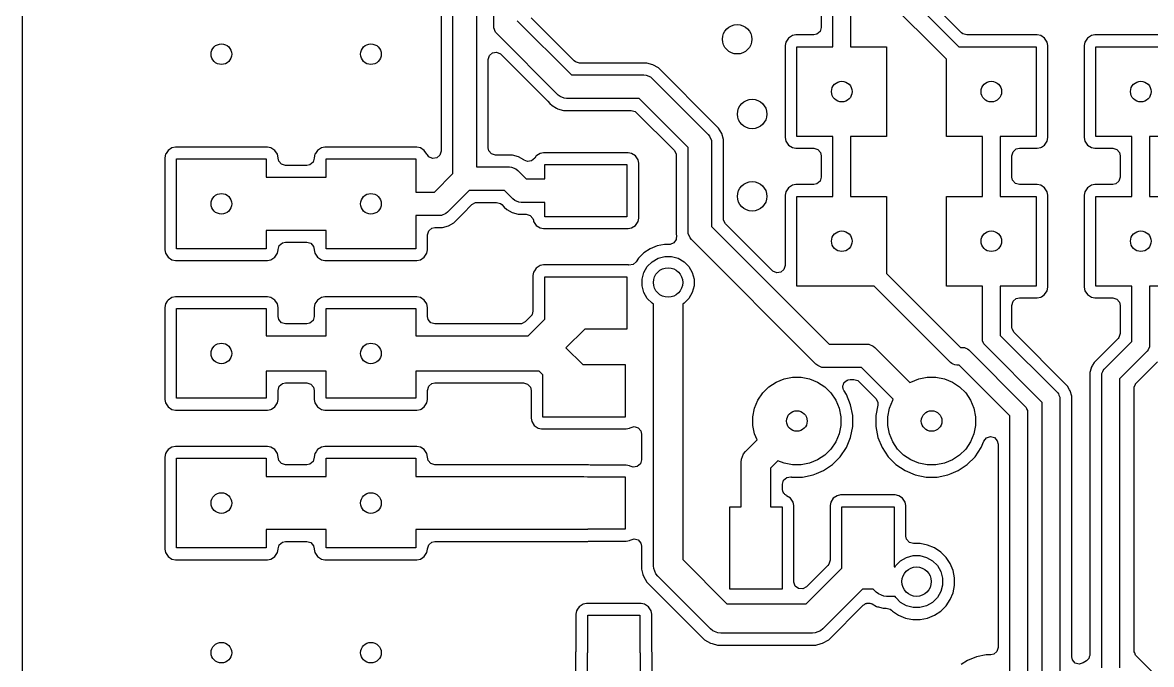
# Model space of a CAD drawing. Extents: x 0.01 to 1.59, y 0.01 to 1.99.
# Drawn here: x 0.012 to 0.767, y 0.427 to 0.856 of the extents above; entities that cross this region are included whole.
import ezdxf

# ---------------------------------------------------------------- set-up
doc = ezdxf.new("R2010")
doc.units = 0
doc.header["$MEASUREMENT"] = 0
doc.layers.add('BLACK', color=7, linetype='CONTINUOUS')

msp = doc.modelspace()

# ---------------------------------------------------------------- linework, layer by layer
at = {"layer": 'BLACK', "linetype": 'CONTINUOUS'}
for p, q in [((0.01199, 0.43502), (0.01199, 1.19446)), ((0.55409, 0.84), (0.55409, 1.08323)), ((0.56591, 1.08079), (0.56591, 0.84)), ((0.32713, 0.85415), (0.32713, 1.03253)), ((0.31554, 0.98467), (0.31554, 0.75963)), ((0.2919, 0.97609), (0.2919, 0.77018)), ((0.29979, 0.75518), (0.29979, 0.98141)), ((0.58559, 0.89276), (0.63835, 0.84)), ((0.64017, 0.84935), (0.59494, 0.89458)), ((0.63, 0.83165), (0.57551, 0.88614)), ((0.5462, 0.87634), (0.5462, 0.85285)), ((0.32728, 0.85262), (0.32713, 0.85415)), ((0.34287, 0.85741), (0.37917, 0.82112)), ((0.38098, 0.83047), (0.35222, 0.85923)), ((0.32845, 0.84978), (0.32728, 0.85262)), ((0.32943, 0.84859), (0.32845, 0.84978)), ((0.37034, 0.80768), (0.32943, 0.84859)), ((0.52692, 0.84744), (0.52431, 0.84569)), ((0.52922, 0.84789), (0.52692, 0.84744)), ((0.54124, 0.84789), (0.52922, 0.84789)), ((0.5433, 0.84834), (0.54124, 0.84789)), ((0.54541, 0.85017), (0.5433, 0.84834)), ((0.5462, 0.85285), (0.54541, 0.85017)), ((0.64099, 0.84868), (0.64017, 0.84935)), ((0.64368, 0.84789), (0.64099, 0.84868)), ((0.69078, 0.84789), (0.64368, 0.84789)), ((0.69308, 0.84744), (0.69078, 0.84789)), ((0.69078, 0.84789), (0.69078, 0.84789)), ((0.69569, 0.84569), (0.69308, 0.84744)), ((0.72692, 0.84744), (0.72431, 0.84569)), ((0.72922, 0.84789), (0.72692, 0.84744)), ((0.77632, 0.84789), (0.72922, 0.84789)), ((0.52256, 0.84308), (0.52211, 0.84078)), ((0.52211, 0.84078), (0.52211, 0.77922)), ((0.52342, 0.84436), (0.52256, 0.84308)), ((0.52256, 0.84308), (0.52256, 0.84308)), ((0.52431, 0.84569), (0.52342, 0.84436)), ((0.53, 0.78), (0.53, 0.84)), ((0.53, 0.84), (0.55409, 0.84)), ((0.56591, 0.84), (0.59, 0.84)), ((0.59, 0.84), (0.59, 0.78)), ((0.63835, 0.84), (0.69, 0.84)), ((0.69, 0.84), (0.69, 0.78)), ((0.69744, 0.84308), (0.69569, 0.84569)), ((0.69789, 0.84078), (0.69744, 0.84308)), ((0.69789, 0.77922), (0.69789, 0.84078)), ((0.72256, 0.84308), (0.72211, 0.84078)), ((0.72211, 0.84078), (0.72211, 0.77922)), ((0.72342, 0.84436), (0.72256, 0.84308)), ((0.72256, 0.84308), (0.72256, 0.84308)), ((0.72431, 0.84569), (0.72342, 0.84436)), ((0.73, 0.78), (0.73, 0.84)), ((0.73, 0.84), (0.78165, 0.84)), ((0.32343, 0.83145), (0.32422, 0.83413)), ((0.32343, 0.77248), (0.32343, 0.83145)), ((0.32422, 0.83413), (0.32633, 0.83596)), ((0.32633, 0.83596), (0.3291, 0.83636)), ((0.3291, 0.83636), (0.33164, 0.83519)), ((0.33164, 0.83519), (0.3319, 0.83495)), ((0.3319, 0.83495), (0.36329, 0.80357)), ((0.63, 0.78), (0.63, 0.83165)), ((0.38181, 0.8298), (0.38098, 0.83047)), ((0.38449, 0.82902), (0.38181, 0.8298)), ((0.42967, 0.82902), (0.38449, 0.82902)), ((0.43368, 0.82794), (0.42967, 0.82902)), ((0.42967, 0.82902), (0.42967, 0.82902)), ((0.43728, 0.82587), (0.43368, 0.82794)), ((0.47468, 0.78846), (0.43728, 0.82587)), ((0.37917, 0.82112), (0.4276, 0.82112)), ((0.4276, 0.82112), (0.42913, 0.82097)), ((0.42913, 0.82097), (0.43197, 0.8198)), ((0.43197, 0.8198), (0.43317, 0.81882)), ((0.43317, 0.81882), (0.47057, 0.78141)), ((0.36329, 0.80357), (0.36329, 0.80357)), ((0.36329, 0.80357), (0.36476, 0.8021)), ((0.36476, 0.8021), (0.36622, 0.80063)), ((0.36622, 0.80063), (0.36622, 0.80063)), ((0.36622, 0.80063), (0.36912, 0.79896)), ((0.37153, 0.8067), (0.37034, 0.80768)), ((0.37437, 0.80553), (0.37153, 0.8067)), ((0.37591, 0.80537), (0.37437, 0.80553)), ((0.42434, 0.80537), (0.37591, 0.80537)), ((0.45713, 0.77258), (0.42434, 0.80537)), ((0.36912, 0.79896), (0.36912, 0.79896)), ((0.36912, 0.79896), (0.36955, 0.79871)), ((0.36955, 0.79871), (0.36982, 0.79855)), ((0.36982, 0.79855), (0.37383, 0.79748)), ((0.37383, 0.79748), (0.37383, 0.79748)), ((0.37383, 0.79748), (0.37829, 0.79748)), ((0.37829, 0.79748), (0.37829, 0.79748)), ((0.37829, 0.79748), (0.41901, 0.79748)), ((0.41901, 0.79748), (0.42169, 0.79669)), ((0.42169, 0.79669), (0.42252, 0.79603)), ((0.42252, 0.79603), (0.44778, 0.77077)), ((0.47762, 0.78553), (0.47468, 0.78846)), ((0.47969, 0.78193), (0.47762, 0.78553)), ((0.47057, 0.78141), (0.47155, 0.78022)), ((0.47155, 0.78022), (0.47272, 0.77738)), ((0.48077, 0.77792), (0.47969, 0.78193)), ((0.48077, 0.72524), (0.48077, 0.77792)), ((0.48077, 0.77792), (0.48077, 0.77792)), ((0.52211, 0.77922), (0.52256, 0.77692)), ((0.55409, 0.78), (0.53, 0.78)), ((0.55409, 0.74), (0.55409, 0.78)), ((0.59, 0.78), (0.56591, 0.78)), ((0.56591, 0.78), (0.56591, 0.74)), ((0.65409, 0.78), (0.63, 0.78)), ((0.65409, 0.74), (0.65409, 0.78)), ((0.69, 0.78), (0.66591, 0.78)), ((0.66591, 0.78), (0.66591, 0.74)), ((0.69744, 0.77692), (0.69789, 0.77922)), ((0.72211, 0.77922), (0.72256, 0.77692)), ((0.75409, 0.78), (0.73, 0.78)), ((0.75409, 0.74), (0.75409, 0.78)), ((0.79, 0.78), (0.76591, 0.78)), ((0.76591, 0.78), (0.76591, 0.74)), ((0.10931, 0.77069), (0.108, 0.76874)), ((0.11192, 0.77244), (0.10931, 0.77069)), ((0.11422, 0.77289), (0.11192, 0.77244)), ((0.17578, 0.77289), (0.11422, 0.77289)), ((0.17808, 0.77244), (0.17578, 0.77289)), ((0.18069, 0.77069), (0.17808, 0.77244)), ((0.18244, 0.76808), (0.18069, 0.77069)), ((0.20931, 0.77069), (0.208, 0.76874)), ((0.21192, 0.77244), (0.20931, 0.77069)), ((0.21422, 0.77289), (0.21192, 0.77244)), ((0.27578, 0.77289), (0.21422, 0.77289)), ((0.27808, 0.77244), (0.27578, 0.77289)), ((0.28069, 0.77069), (0.27808, 0.77244)), ((0.28244, 0.76808), (0.28069, 0.77069)), ((0.32388, 0.77042), (0.32343, 0.77248)), ((0.32571, 0.76831), (0.32388, 0.77042)), ((0.44778, 0.77077), (0.44912, 0.76832)), ((0.45713, 0.71665), (0.45713, 0.77258)), ((0.47272, 0.77738), (0.47287, 0.77585)), ((0.47287, 0.77585), (0.47287, 0.71991)), ((0.52256, 0.77692), (0.52256, 0.77692)), ((0.52256, 0.77692), (0.52431, 0.77431)), ((0.52431, 0.77431), (0.52692, 0.77256)), ((0.52692, 0.77256), (0.52692, 0.77256)), ((0.52692, 0.77256), (0.52922, 0.77211)), ((0.52922, 0.77211), (0.52922, 0.77211)), ((0.52922, 0.77211), (0.54124, 0.77211)), ((0.54124, 0.77211), (0.54392, 0.77132)), ((0.54392, 0.77132), (0.54575, 0.76921)), ((0.67459, 0.76983), (0.6767, 0.77166)), ((0.6767, 0.77166), (0.67876, 0.77211)), ((0.67876, 0.77211), (0.69078, 0.77211)), ((0.69078, 0.77211), (0.69308, 0.77256)), ((0.69308, 0.77256), (0.69357, 0.77289)), ((0.69308, 0.77256), (0.69308, 0.77256)), ((0.69357, 0.77289), (0.69569, 0.77431)), ((0.69569, 0.77431), (0.69744, 0.77692)), ((0.72256, 0.77692), (0.72256, 0.77692)), ((0.72256, 0.77692), (0.72431, 0.77431)), ((0.72431, 0.77431), (0.72692, 0.77256)), ((0.72692, 0.77256), (0.72692, 0.77256)), ((0.72692, 0.77256), (0.72922, 0.77211)), ((0.72922, 0.77211), (0.72922, 0.77211)), ((0.72922, 0.77211), (0.74124, 0.77211)), ((0.74124, 0.77211), (0.74392, 0.77132)), ((0.74392, 0.77132), (0.74575, 0.76921)), ((0.10756, 0.76808), (0.10711, 0.76578)), ((0.10711, 0.76578), (0.10711, 0.70422)), ((0.108, 0.76874), (0.10756, 0.76808)), ((0.10756, 0.76808), (0.10756, 0.76808)), ((0.115, 0.705), (0.115, 0.765)), ((0.115, 0.765), (0.175, 0.765)), ((0.175, 0.765), (0.175, 0.75272)), ((0.18289, 0.76578), (0.18244, 0.76808)), ((0.18289, 0.76557), (0.18289, 0.76578)), ((0.18289, 0.76578), (0.18289, 0.76578)), ((0.18334, 0.76351), (0.18289, 0.76557)), ((0.18517, 0.7614), (0.18334, 0.76351)), ((0.20632, 0.76289), (0.20421, 0.76106)), ((0.20711, 0.76557), (0.20632, 0.76289)), ((0.20756, 0.76808), (0.20711, 0.76578)), ((0.20711, 0.76578), (0.20711, 0.76557)), ((0.208, 0.76874), (0.20756, 0.76808)), ((0.20756, 0.76808), (0.20756, 0.76808)), ((0.215, 0.75272), (0.215, 0.765)), ((0.215, 0.765), (0.275, 0.765)), ((0.275, 0.765), (0.275, 0.74287)), ((0.28271, 0.76767), (0.28244, 0.76808)), ((0.28244, 0.76808), (0.28244, 0.76808)), ((0.28276, 0.76771), (0.28271, 0.76767)), ((0.28369, 0.76643), (0.28276, 0.76771)), ((0.28623, 0.76527), (0.28369, 0.76643)), ((0.289, 0.76566), (0.28623, 0.76527)), ((0.29111, 0.76749), (0.289, 0.76566)), ((0.2919, 0.77018), (0.29111, 0.76749)), ((0.32839, 0.76752), (0.32571, 0.76831)), ((0.33968, 0.76752), (0.32839, 0.76752)), ((0.34369, 0.76645), (0.33968, 0.76752)), ((0.33968, 0.76752), (0.33968, 0.76752)), ((0.34728, 0.76437), (0.34369, 0.76645)), ((0.34743, 0.76426), (0.34728, 0.76437)), ((0.34728, 0.76437), (0.34728, 0.76437)), ((0.34965, 0.7633), (0.34743, 0.76426)), ((0.35243, 0.76365), (0.34965, 0.7633)), ((0.35457, 0.76544), (0.35243, 0.76365)), ((0.35561, 0.76699), (0.35457, 0.76544)), ((0.35601, 0.76726), (0.35561, 0.76699)), ((0.35822, 0.76874), (0.35601, 0.76726)), ((0.36052, 0.76919), (0.35822, 0.76874)), ((0.41708, 0.76919), (0.36052, 0.76919)), ((0.41938, 0.76874), (0.41708, 0.76919)), ((0.42199, 0.76699), (0.41938, 0.76874)), ((0.42374, 0.76438), (0.42199, 0.76699)), ((0.42419, 0.76208), (0.42374, 0.76438)), ((0.44912, 0.76832), (0.44923, 0.76726)), ((0.44923, 0.76726), (0.44923, 0.71458)), ((0.54575, 0.76921), (0.5462, 0.76715)), ((0.5462, 0.76715), (0.5462, 0.75285)), ((0.6738, 0.76715), (0.67459, 0.76983)), ((0.6738, 0.75285), (0.6738, 0.76715)), ((0.74575, 0.76921), (0.7462, 0.76715)), ((0.7462, 0.76715), (0.7462, 0.75285)), ((0.18785, 0.76061), (0.18517, 0.7614)), ((0.20215, 0.76061), (0.18785, 0.76061)), ((0.20421, 0.76106), (0.20215, 0.76061)), ((0.28749, 0.74287), (0.29979, 0.75518)), ((0.31554, 0.75963), (0.3376, 0.75963)), ((0.3376, 0.75963), (0.33914, 0.75947)), ((0.33914, 0.75947), (0.34197, 0.7583)), ((0.34197, 0.7583), (0.34317, 0.75732)), ((0.34317, 0.75732), (0.34881, 0.75167)), ((0.3613, 0.75167), (0.3613, 0.7613)), ((0.3613, 0.7613), (0.4163, 0.7613)), ((0.4163, 0.7613), (0.4163, 0.7263)), ((0.42419, 0.72552), (0.42419, 0.76208)), ((0.175, 0.75272), (0.215, 0.75272)), ((0.34881, 0.75167), (0.3613, 0.75167)), ((0.52922, 0.74789), (0.52692, 0.74744)), ((0.54124, 0.74789), (0.52922, 0.74789)), ((0.5433, 0.74834), (0.54124, 0.74789)), ((0.54541, 0.75017), (0.5433, 0.74834)), ((0.5462, 0.75285), (0.54541, 0.75017)), ((0.67425, 0.75079), (0.6738, 0.75285)), ((0.67608, 0.74868), (0.67425, 0.75079)), ((0.67876, 0.74789), (0.67608, 0.74868)), ((0.69078, 0.74789), (0.67876, 0.74789)), ((0.69308, 0.74744), (0.69078, 0.74789)), ((0.69078, 0.74789), (0.69078, 0.74789)), ((0.72922, 0.74789), (0.72692, 0.74744)), ((0.74124, 0.74789), (0.72922, 0.74789)), ((0.7433, 0.74834), (0.74124, 0.74789)), ((0.74541, 0.75017), (0.7433, 0.74834)), ((0.7462, 0.75285), (0.74541, 0.75017)), ((0.275, 0.74287), (0.28749, 0.74287)), ((0.31076, 0.74388), (0.29632, 0.72943)), ((0.33434, 0.74388), (0.31076, 0.74388)), ((0.33998, 0.73823), (0.33434, 0.74388)), ((0.52256, 0.74308), (0.52211, 0.74078)), ((0.52211, 0.74078), (0.52211, 0.69382)), ((0.52431, 0.74569), (0.52256, 0.74308)), ((0.52256, 0.74308), (0.52256, 0.74308)), ((0.52692, 0.74744), (0.52431, 0.74569)), ((0.69569, 0.74569), (0.69308, 0.74744)), ((0.69744, 0.74308), (0.69569, 0.74569)), ((0.69789, 0.74078), (0.69744, 0.74308)), ((0.69789, 0.67922), (0.69789, 0.74078)), ((0.72256, 0.74308), (0.72211, 0.74078)), ((0.72211, 0.74078), (0.72211, 0.67922)), ((0.72431, 0.74569), (0.72256, 0.74308)), ((0.72256, 0.74308), (0.72256, 0.74308)), ((0.72692, 0.74744), (0.72431, 0.74569)), ((0.30641, 0.72836), (0.31258, 0.73453)), ((0.31258, 0.73453), (0.31503, 0.73587)), ((0.31503, 0.73587), (0.31609, 0.73598)), ((0.31609, 0.73598), (0.32901, 0.73598)), ((0.32901, 0.73598), (0.3317, 0.7352)), ((0.3317, 0.7352), (0.33252, 0.73453)), ((0.33252, 0.73453), (0.3342, 0.73286)), ((0.3342, 0.73286), (0.33587, 0.73118)), ((0.34118, 0.73725), (0.33998, 0.73823)), ((0.34402, 0.73608), (0.34118, 0.73725)), ((0.34555, 0.73593), (0.34402, 0.73608)), ((0.3613, 0.73593), (0.34555, 0.73593)), ((0.3613, 0.7263), (0.3613, 0.73593)), ((0.53, 0.68), (0.53, 0.74)), ((0.53, 0.74), (0.55409, 0.74)), ((0.56591, 0.74), (0.59, 0.74)), ((0.59, 0.74), (0.59, 0.68835)), ((0.63, 0.68), (0.63, 0.74)), ((0.63, 0.74), (0.65409, 0.74)), ((0.66591, 0.74), (0.69, 0.74)), ((0.69, 0.74), (0.69, 0.68)), ((0.73, 0.68), (0.73, 0.74)), ((0.73, 0.74), (0.75409, 0.74)), ((0.76591, 0.74), (0.79, 0.74)), ((0.29075, 0.72713), (0.275, 0.72713)), ((0.275, 0.72713), (0.275, 0.705)), ((0.29228, 0.72728), (0.29075, 0.72713)), ((0.29512, 0.72845), (0.29228, 0.72728)), ((0.29632, 0.72943), (0.29512, 0.72845)), ((0.30043, 0.72238), (0.30641, 0.72836)), ((0.33587, 0.73118), (0.33587, 0.73118)), ((0.33587, 0.73118), (0.33947, 0.72911)), ((0.33947, 0.72911), (0.33947, 0.72911)), ((0.33947, 0.72911), (0.33947, 0.72911)), ((0.33947, 0.72911), (0.34348, 0.72803)), ((0.34348, 0.72803), (0.34884, 0.72803)), ((0.34884, 0.72803), (0.35152, 0.72724)), ((0.35152, 0.72724), (0.35335, 0.72513)), ((0.35335, 0.72513), (0.3537, 0.72404)), ((0.4163, 0.7263), (0.3613, 0.7263)), ((0.42374, 0.72322), (0.42419, 0.72552)), ((0.48088, 0.72418), (0.48077, 0.72524)), ((0.28368, 0.71695), (0.28579, 0.71878)), ((0.28579, 0.71878), (0.28785, 0.71923)), ((0.28785, 0.71923), (0.29282, 0.71923)), ((0.29282, 0.71923), (0.29683, 0.72031)), ((0.29282, 0.71923), (0.29282, 0.71923)), ((0.29683, 0.72031), (0.30043, 0.72238)), ((0.29683, 0.72031), (0.29683, 0.72031)), ((0.29683, 0.72031), (0.29683, 0.72031)), ((0.30043, 0.72238), (0.30043, 0.72238)), ((0.3537, 0.72404), (0.35386, 0.72322)), ((0.35386, 0.72322), (0.35386, 0.72322)), ((0.35386, 0.72322), (0.35561, 0.72061)), ((0.35561, 0.72061), (0.35822, 0.71886)), ((0.35822, 0.71886), (0.35822, 0.71886)), ((0.35822, 0.71886), (0.36052, 0.71841)), ((0.36052, 0.71841), (0.36052, 0.71841)), ((0.36052, 0.71841), (0.41708, 0.71841)), ((0.41708, 0.71841), (0.41938, 0.71886)), ((0.41938, 0.71886), (0.42199, 0.72061)), ((0.41938, 0.71886), (0.41938, 0.71886)), ((0.42199, 0.72061), (0.42374, 0.72322)), ((0.47287, 0.71991), (0.55152, 0.64127)), ((0.48222, 0.72173), (0.48088, 0.72418)), ((0.51364, 0.69031), (0.48222, 0.72173)), ((0.215, 0.71728), (0.175, 0.71728)), ((0.175, 0.71728), (0.175, 0.705)), ((0.215, 0.705), (0.215, 0.71728)), ((0.28289, 0.71427), (0.28368, 0.71695)), ((0.28289, 0.70422), (0.28289, 0.71427)), ((0.4493, 0.71126), (0.44774, 0.70895)), ((0.44923, 0.71458), (0.44937, 0.71406)), ((0.44937, 0.71406), (0.4493, 0.71126)), ((0.45728, 0.71512), (0.45713, 0.71665)), ((0.45845, 0.71228), (0.45728, 0.71512)), ((0.45943, 0.71109), (0.45845, 0.71228)), ((0.54269, 0.62783), (0.45943, 0.71109)), ((0.10711, 0.70422), (0.10756, 0.70192)), ((0.175, 0.705), (0.115, 0.705)), ((0.18244, 0.70192), (0.18289, 0.70422)), ((0.18289, 0.70443), (0.18368, 0.70711)), ((0.18289, 0.70422), (0.18289, 0.70443)), ((0.18368, 0.70711), (0.18579, 0.70894)), ((0.18579, 0.70894), (0.18785, 0.70939)), ((0.18785, 0.70939), (0.20215, 0.70939)), ((0.20215, 0.70939), (0.20483, 0.7086)), ((0.20483, 0.7086), (0.20666, 0.70649)), ((0.20666, 0.70649), (0.20711, 0.70443)), ((0.20711, 0.70443), (0.20711, 0.70422)), ((0.20711, 0.70422), (0.20756, 0.70192)), ((0.275, 0.705), (0.215, 0.705)), ((0.28244, 0.70192), (0.28289, 0.70422)), ((0.43176, 0.70492), (0.4276, 0.70214)), ((0.43639, 0.70684), (0.43176, 0.70492)), ((0.4413, 0.70781), (0.43639, 0.70684)), ((0.44458, 0.70781), (0.4413, 0.70781)), ((0.44517, 0.70785), (0.44458, 0.70781)), ((0.44774, 0.70895), (0.44517, 0.70785)), ((0.10756, 0.70192), (0.10756, 0.70192)), ((0.10756, 0.70192), (0.10931, 0.69931)), ((0.10931, 0.69931), (0.11192, 0.69756)), ((0.11192, 0.69756), (0.11192, 0.69756)), ((0.11192, 0.69756), (0.11422, 0.69711)), ((0.11422, 0.69711), (0.11422, 0.69711)), ((0.11422, 0.69711), (0.17578, 0.69711)), ((0.17578, 0.69711), (0.17808, 0.69756)), ((0.17808, 0.69756), (0.18069, 0.69931)), ((0.17808, 0.69756), (0.17808, 0.69756)), ((0.18069, 0.69931), (0.18244, 0.70192)), ((0.20756, 0.70192), (0.20756, 0.70192)), ((0.20756, 0.70192), (0.20931, 0.69931)), ((0.20931, 0.69931), (0.21192, 0.69756)), ((0.21192, 0.69756), (0.21192, 0.69756)), ((0.21192, 0.69756), (0.21422, 0.69711)), ((0.21422, 0.69711), (0.21422, 0.69711)), ((0.21422, 0.69711), (0.27578, 0.69711)), ((0.27578, 0.69711), (0.27808, 0.69756)), ((0.27808, 0.69756), (0.28069, 0.69931)), ((0.27808, 0.69756), (0.27808, 0.69756)), ((0.28069, 0.69931), (0.28244, 0.70192)), ((0.42248, 0.69624), (0.42034, 0.69445)), ((0.42406, 0.6986), (0.42248, 0.69624)), ((0.4276, 0.70214), (0.42406, 0.6986)), ((0.42406, 0.6986), (0.42406, 0.6986)), ((0.4276, 0.70214), (0.4276, 0.70214)), ((0.4299, 0.69307), (0.43313, 0.6963)), ((0.43313, 0.6963), (0.4371, 0.69859)), ((0.4371, 0.69859), (0.44151, 0.69977)), ((0.44151, 0.69977), (0.44609, 0.69977)), ((0.44609, 0.69977), (0.4505, 0.69859)), ((0.4505, 0.69859), (0.45447, 0.6963)), ((0.45447, 0.6963), (0.4577, 0.69307)), ((0.35386, 0.68938), (0.35341, 0.68708)), ((0.35439, 0.69017), (0.35386, 0.68938)), ((0.35386, 0.68938), (0.35386, 0.68938)), ((0.35561, 0.69199), (0.35439, 0.69017)), ((0.35822, 0.69374), (0.35561, 0.69199)), ((0.36052, 0.69419), (0.35822, 0.69374)), ((0.41708, 0.69419), (0.36052, 0.69419)), ((0.41739, 0.69413), (0.41708, 0.69419)), ((0.41708, 0.69419), (0.41708, 0.69419)), ((0.41708, 0.69419), (0.41708, 0.69419)), ((0.41757, 0.6941), (0.41739, 0.69413)), ((0.42034, 0.69445), (0.41757, 0.6941)), ((0.42643, 0.68469), (0.42761, 0.6891)), ((0.42761, 0.6891), (0.4299, 0.69307)), ((0.4577, 0.69307), (0.45999, 0.6891)), ((0.45999, 0.6891), (0.46117, 0.68469)), ((0.5139, 0.69007), (0.51364, 0.69031)), ((0.51644, 0.68891), (0.5139, 0.69007)), ((0.51921, 0.68931), (0.51644, 0.68891)), ((0.52132, 0.69114), (0.51921, 0.68931)), ((0.52211, 0.69382), (0.52132, 0.69114)), ((0.59, 0.68835), (0.6393, 0.63906)), ((0.35341, 0.68708), (0.35341, 0.66333)), ((0.3613, 0.658), (0.3613, 0.6863)), ((0.3613, 0.6863), (0.4163, 0.6863)), ((0.4163, 0.6863), (0.4163, 0.6513)), ((0.42643, 0.68011), (0.42643, 0.68469)), ((0.42761, 0.6757), (0.42643, 0.68011)), ((0.46117, 0.68011), (0.45999, 0.6757)), ((0.46117, 0.68469), (0.46117, 0.68011)), ((0.58165, 0.68), (0.53, 0.68)), ((0.63267, 0.62897), (0.58165, 0.68)), ((0.65409, 0.68), (0.63, 0.68)), ((0.65409, 0.64464), (0.65409, 0.68)), ((0.69, 0.68), (0.66591, 0.68)), ((0.66591, 0.68), (0.66591, 0.64708)), ((0.75409, 0.68), (0.73, 0.68)), ((0.75409, 0.64307), (0.75409, 0.68)), ((0.79, 0.68), (0.76591, 0.68)), ((0.76591, 0.68), (0.76591, 0.64062)), ((0.11192, 0.67244), (0.10931, 0.67069)), ((0.11422, 0.67289), (0.11192, 0.67244)), ((0.17578, 0.67289), (0.11422, 0.67289)), ((0.17808, 0.67244), (0.17578, 0.67289)), ((0.18069, 0.67069), (0.17808, 0.67244)), ((0.21192, 0.67244), (0.20931, 0.67069)), ((0.21422, 0.67289), (0.21192, 0.67244)), ((0.27578, 0.67289), (0.21422, 0.67289)), ((0.27808, 0.67244), (0.27578, 0.67289)), ((0.28069, 0.67069), (0.27808, 0.67244)), ((0.4299, 0.67173), (0.42761, 0.6757)), ((0.45999, 0.6757), (0.4577, 0.67173)), ((0.6767, 0.67166), (0.67876, 0.67211)), ((0.67876, 0.67211), (0.69078, 0.67211)), ((0.69078, 0.67211), (0.69308, 0.67256)), ((0.69308, 0.67256), (0.69357, 0.67289)), ((0.69308, 0.67256), (0.69308, 0.67256)), ((0.69357, 0.67289), (0.69569, 0.67431)), ((0.69569, 0.67431), (0.69744, 0.67692)), ((0.69744, 0.67692), (0.69789, 0.67922)), ((0.72211, 0.67922), (0.72256, 0.67692)), ((0.72256, 0.67692), (0.72256, 0.67692)), ((0.72256, 0.67692), (0.72431, 0.67431)), ((0.72431, 0.67431), (0.72692, 0.67256)), ((0.72692, 0.67256), (0.72692, 0.67256)), ((0.72692, 0.67256), (0.72922, 0.67211)), ((0.72922, 0.67211), (0.72922, 0.67211)), ((0.72922, 0.67211), (0.74124, 0.67211)), ((0.74124, 0.67211), (0.74392, 0.67132)), ((0.10756, 0.66808), (0.10711, 0.66578)), ((0.10711, 0.66578), (0.10711, 0.60422)), ((0.10873, 0.66983), (0.10756, 0.66808)), ((0.10756, 0.66808), (0.10756, 0.66808)), ((0.10931, 0.67069), (0.10873, 0.66983)), ((0.115, 0.605), (0.115, 0.665)), ((0.115, 0.665), (0.175, 0.665)), ((0.175, 0.665), (0.175, 0.64681)), ((0.18244, 0.66808), (0.18069, 0.67069)), ((0.18289, 0.66578), (0.18244, 0.66808)), ((0.18289, 0.65967), (0.18289, 0.66578)), ((0.18289, 0.66578), (0.18289, 0.66578)), ((0.20756, 0.66808), (0.20711, 0.66578)), ((0.20711, 0.66578), (0.20711, 0.65967)), ((0.20873, 0.66983), (0.20756, 0.66808)), ((0.20756, 0.66808), (0.20756, 0.66808)), ((0.20931, 0.67069), (0.20873, 0.66983)), ((0.215, 0.64681), (0.215, 0.665)), ((0.215, 0.665), (0.275, 0.665)), ((0.275, 0.665), (0.275, 0.64681)), ((0.28244, 0.66808), (0.28069, 0.67069)), ((0.28289, 0.66578), (0.28244, 0.66808)), ((0.28289, 0.65967), (0.28289, 0.66578)), ((0.28289, 0.66578), (0.28289, 0.66578)), ((0.43313, 0.6685), (0.4299, 0.67173)), ((0.43396, 0.66803), (0.43313, 0.6685)), ((0.43396, 0.6657), (0.43396, 0.66803)), ((0.43396, 0.4931), (0.43396, 0.6657)), ((0.45447, 0.6685), (0.45364, 0.66803)), ((0.45364, 0.66803), (0.45364, 0.6657)), ((0.45364, 0.6657), (0.45364, 0.49717)), ((0.4577, 0.67173), (0.45447, 0.6685)), ((0.6738, 0.66715), (0.67459, 0.66983)), ((0.6738, 0.65241), (0.6738, 0.66715)), ((0.67459, 0.66983), (0.6767, 0.67166)), ((0.74392, 0.67132), (0.74575, 0.66921)), ((0.74575, 0.66921), (0.7462, 0.66715)), ((0.7462, 0.66715), (0.7462, 0.64839)), ((0.18334, 0.6576), (0.18289, 0.65967)), ((0.18517, 0.65549), (0.18334, 0.6576)), ((0.20632, 0.65698), (0.20421, 0.65515)), ((0.20711, 0.65967), (0.20632, 0.65698)), ((0.28334, 0.6576), (0.28289, 0.65967)), ((0.28517, 0.65549), (0.28334, 0.6576)), ((0.35195, 0.65982), (0.34829, 0.65616)), ((0.35011, 0.64681), (0.3613, 0.658)), ((0.35262, 0.66065), (0.35195, 0.65982)), ((0.35265, 0.66075), (0.35262, 0.66065)), ((0.3528, 0.66095), (0.35265, 0.66075)), ((0.35306, 0.66215), (0.3528, 0.66095)), ((0.35341, 0.66333), (0.35306, 0.66215)), ((0.18785, 0.6547), (0.18517, 0.65549)), ((0.20215, 0.6547), (0.18785, 0.6547)), ((0.20421, 0.65515), (0.20215, 0.6547)), ((0.28785, 0.6547), (0.28517, 0.65549)), ((0.34478, 0.6547), (0.28785, 0.6547)), ((0.34584, 0.65482), (0.34478, 0.6547)), ((0.34829, 0.65616), (0.34584, 0.65482)), ((0.388, 0.6513), (0.37545, 0.63875)), ((0.4163, 0.6513), (0.388, 0.6513)), ((0.67391, 0.65135), (0.6738, 0.65241)), ((0.67525, 0.6489), (0.67391, 0.65135)), ((0.175, 0.64681), (0.215, 0.64681)), ((0.275, 0.64681), (0.3426, 0.64681)), ((0.3426, 0.64681), (0.35011, 0.64681)), ((0.65421, 0.64349), (0.65409, 0.64464)), ((0.65509, 0.64136), (0.65421, 0.64349)), ((0.66591, 0.64708), (0.70418, 0.60881)), ((0.71104, 0.61311), (0.67525, 0.6489)), ((0.74475, 0.64489), (0.72872, 0.62886)), ((0.73559, 0.62456), (0.75409, 0.64307)), ((0.74541, 0.64571), (0.74475, 0.64489)), ((0.7462, 0.64839), (0.74541, 0.64571)), ((0.37545, 0.63875), (0.3867, 0.6275)), ((0.55152, 0.64127), (0.57653, 0.64127)), ((0.57653, 0.64127), (0.57806, 0.64112)), ((0.57806, 0.64112), (0.5809, 0.63994)), ((0.5809, 0.63994), (0.58209, 0.63896)), ((0.58209, 0.63896), (0.59612, 0.62494)), ((0.6393, 0.63906), (0.64087, 0.63906)), ((0.64087, 0.63906), (0.64202, 0.63894)), ((0.64202, 0.63894), (0.6429, 0.63858)), ((0.6429, 0.63858), (0.64415, 0.63806)), ((0.64415, 0.63806), (0.64504, 0.63733)), ((0.64504, 0.63733), (0.68252, 0.59985)), ((0.65582, 0.64046), (0.65509, 0.64136)), ((0.69409, 0.60219), (0.65582, 0.64046)), ((0.76418, 0.63645), (0.74567, 0.61794)), ((0.76491, 0.63734), (0.76418, 0.63645)), ((0.76579, 0.63947), (0.76491, 0.63734)), ((0.76591, 0.64062), (0.76579, 0.63947)), ((0.3867, 0.6275), (0.415, 0.6275)), ((0.415, 0.6275), (0.415, 0.5925)), ((0.54388, 0.62685), (0.54269, 0.62783)), ((0.54672, 0.62567), (0.54388, 0.62685)), ((0.63357, 0.62824), (0.63267, 0.62897)), ((0.63445, 0.62787), (0.63357, 0.62824)), ((0.6357, 0.62736), (0.63445, 0.62787)), ((0.63685, 0.62724), (0.6357, 0.62736)), ((0.63842, 0.62724), (0.63685, 0.62724)), ((0.67244, 0.59322), (0.63842, 0.62724)), ((0.72752, 0.62677), (0.72691, 0.62571)), ((0.7278, 0.62726), (0.72752, 0.62677)), ((0.72752, 0.62677), (0.72752, 0.62677)), ((0.72872, 0.62886), (0.7278, 0.62726)), ((0.75724, 0.61559), (0.77114, 0.62949)), ((0.215, 0.62319), (0.175, 0.62319)), ((0.175, 0.62319), (0.175, 0.605)), ((0.215, 0.605), (0.215, 0.62319)), ((0.3426, 0.62319), (0.275, 0.62319)), ((0.275, 0.62319), (0.275, 0.605)), ((0.355, 0.62319), (0.3426, 0.62319)), ((0.35761, 0.62319), (0.355, 0.62319)), ((0.36, 0.6208), (0.35761, 0.62319)), ((0.36, 0.5925), (0.36, 0.6208)), ((0.52135, 0.6181), (0.52703, 0.61923)), ((0.52703, 0.61923), (0.53282, 0.61923)), ((0.53282, 0.61923), (0.53849, 0.6181)), ((0.54826, 0.62552), (0.54672, 0.62567)), ((0.57327, 0.62552), (0.54826, 0.62552)), ((0.58498, 0.6138), (0.57327, 0.62552)), ((0.59612, 0.62494), (0.59612, 0.62494)), ((0.59612, 0.62494), (0.60557, 0.61549)), ((0.61151, 0.6181), (0.61718, 0.61923)), ((0.61718, 0.61923), (0.62297, 0.61923)), ((0.62297, 0.61923), (0.62865, 0.6181)), ((0.72677, 0.62522), (0.72596, 0.6222)), ((0.72596, 0.6222), (0.72596, 0.6222)), ((0.72596, 0.6222), (0.72596, 0.43378)), ((0.7269, 0.62571), (0.72677, 0.62522)), ((0.72691, 0.62571), (0.7269, 0.62571)), ((0.73386, 0.62039), (0.73397, 0.62154)), ((0.73386, 0.42487), (0.73386, 0.62039)), ((0.73397, 0.62154), (0.73458, 0.623)), ((0.73458, 0.623), (0.73485, 0.62367)), ((0.73485, 0.62367), (0.73559, 0.62456)), ((0.18289, 0.61033), (0.18368, 0.61302)), ((0.18368, 0.61302), (0.18579, 0.61485)), ((0.18579, 0.61485), (0.18785, 0.6153)), ((0.18785, 0.6153), (0.20215, 0.6153)), ((0.20215, 0.6153), (0.20483, 0.61451)), ((0.20483, 0.61451), (0.20666, 0.6124)), ((0.20666, 0.6124), (0.20711, 0.61033)), ((0.28289, 0.61033), (0.28368, 0.61302)), ((0.28368, 0.61302), (0.28579, 0.61485)), ((0.28579, 0.61485), (0.28785, 0.6153)), ((0.28785, 0.6153), (0.34001, 0.6153)), ((0.34001, 0.6153), (0.34715, 0.6153)), ((0.34715, 0.6153), (0.34983, 0.61451)), ((0.34983, 0.61451), (0.35166, 0.6124)), ((0.35166, 0.6124), (0.35211, 0.61033)), ((0.5071, 0.60857), (0.51119, 0.61267)), ((0.51119, 0.61267), (0.516, 0.61588)), ((0.516, 0.61588), (0.52135, 0.6181)), ((0.53849, 0.6181), (0.54384, 0.61588)), ((0.54384, 0.61588), (0.54865, 0.61267)), ((0.54865, 0.61267), (0.55275, 0.60857)), ((0.56068, 0.61258), (0.56079, 0.61297)), ((0.56099, 0.61161), (0.56068, 0.61258)), ((0.56073, 0.61337), (0.56115, 0.61429)), ((0.56079, 0.61297), (0.56073, 0.61337)), ((0.56115, 0.61429), (0.56142, 0.61527)), ((0.56142, 0.61527), (0.56173, 0.61554)), ((0.56173, 0.61554), (0.56189, 0.61591)), ((0.56189, 0.61591), (0.56275, 0.61646)), ((0.56275, 0.61646), (0.5635, 0.61714)), ((0.5635, 0.61714), (0.56397, 0.61725)), ((0.56397, 0.61725), (0.56425, 0.61743)), ((0.56425, 0.61743), (0.56564, 0.61763)), ((0.56564, 0.61763), (0.56794, 0.61763)), ((0.56794, 0.61763), (0.57062, 0.61684)), ((0.57062, 0.61684), (0.57145, 0.61617)), ((0.57145, 0.61617), (0.57793, 0.60969)), ((0.59443, 0.60435), (0.58498, 0.6138)), ((0.58498, 0.6138), (0.58498, 0.6138)), ((0.60557, 0.61549), (0.60616, 0.61588)), ((0.60616, 0.61588), (0.61151, 0.6181)), ((0.62865, 0.6181), (0.634, 0.61588)), ((0.634, 0.61588), (0.63881, 0.61267)), ((0.63881, 0.61267), (0.6429, 0.60857)), ((0.7124, 0.61075), (0.71104, 0.61311)), ((0.74567, 0.61794), (0.74567, 0.42487)), ((0.75551, 0.61142), (0.75563, 0.61257)), ((0.75563, 0.61257), (0.75643, 0.61451)), ((0.75643, 0.61451), (0.75651, 0.6147)), ((0.75651, 0.6147), (0.75724, 0.61559)), ((0.10711, 0.60422), (0.10756, 0.60192)), ((0.175, 0.605), (0.115, 0.605)), ((0.18244, 0.60192), (0.18289, 0.60422)), ((0.18289, 0.60422), (0.18289, 0.61033)), ((0.20711, 0.61033), (0.20711, 0.60422)), ((0.20711, 0.60422), (0.20756, 0.60192)), ((0.275, 0.605), (0.215, 0.605)), ((0.28244, 0.60192), (0.28289, 0.60422)), ((0.28289, 0.60422), (0.28289, 0.61033)), ((0.35211, 0.61033), (0.35211, 0.59172)), ((0.50388, 0.60376), (0.5071, 0.60857)), ((0.55275, 0.60857), (0.55596, 0.60376)), ((0.56113, 0.61061), (0.56099, 0.61161)), ((0.5614, 0.6103), (0.56113, 0.61061)), ((0.56152, 0.60991), (0.5614, 0.6103)), ((0.56308, 0.60757), (0.56152, 0.60991)), ((0.5659, 0.60076), (0.56308, 0.60757)), ((0.57793, 0.60969), (0.57793, 0.60969)), ((0.57793, 0.60969), (0.58047, 0.60715)), ((0.58047, 0.60715), (0.58268, 0.60494)), ((0.58268, 0.60494), (0.58402, 0.60249)), ((0.59404, 0.60376), (0.59443, 0.60435)), ((0.6429, 0.60857), (0.64612, 0.60376)), ((0.70418, 0.60881), (0.70491, 0.60792)), ((0.70491, 0.60792), (0.70523, 0.60715)), ((0.70523, 0.60715), (0.70579, 0.60579)), ((0.70579, 0.60579), (0.70591, 0.60464)), ((0.70591, 0.60464), (0.70591, 0.35479)), ((0.71286, 0.60996), (0.7124, 0.61075)), ((0.7138, 0.60645), (0.71286, 0.60996)), ((0.7138, 0.43228), (0.7138, 0.60645)), ((0.7138, 0.60645), (0.7138, 0.60645)), ((0.75551, 0.43669), (0.75551, 0.61142)), ((0.10756, 0.60192), (0.10756, 0.60192)), ((0.10756, 0.60192), (0.10931, 0.59931)), ((0.10931, 0.59931), (0.11192, 0.59756)), ((0.11192, 0.59756), (0.11192, 0.59756)), ((0.11192, 0.59756), (0.11422, 0.59711)), ((0.11422, 0.59711), (0.11422, 0.59711)), ((0.11422, 0.59711), (0.17578, 0.59711)), ((0.17578, 0.59711), (0.17808, 0.59756)), ((0.17808, 0.59756), (0.17853, 0.59786)), ((0.17808, 0.59756), (0.17808, 0.59756)), ((0.17853, 0.59786), (0.18069, 0.59931)), ((0.18069, 0.59931), (0.18244, 0.60192)), ((0.20756, 0.60192), (0.20756, 0.60192)), ((0.20756, 0.60192), (0.20931, 0.59931)), ((0.20931, 0.59931), (0.21192, 0.59756)), ((0.21192, 0.59756), (0.21192, 0.59756)), ((0.21192, 0.59756), (0.21422, 0.59711)), ((0.21422, 0.59711), (0.21422, 0.59711)), ((0.21422, 0.59711), (0.27578, 0.59711)), ((0.27578, 0.59711), (0.27808, 0.59756)), ((0.27808, 0.59756), (0.27853, 0.59786)), ((0.27808, 0.59756), (0.27808, 0.59756)), ((0.27853, 0.59786), (0.28069, 0.59931)), ((0.28069, 0.59931), (0.28244, 0.60192)), ((0.50054, 0.59274), (0.50167, 0.59841)), ((0.50167, 0.59841), (0.50388, 0.60376)), ((0.55596, 0.60376), (0.55818, 0.59841)), ((0.55818, 0.59841), (0.55931, 0.59274)), ((0.56734, 0.59353), (0.5659, 0.60076)), ((0.58404, 0.60047), (0.58266, 0.59353)), ((0.58402, 0.60249), (0.58404, 0.60047)), ((0.59069, 0.59274), (0.59182, 0.59841)), ((0.59182, 0.59841), (0.59404, 0.60376)), ((0.64612, 0.60376), (0.64833, 0.59841)), ((0.64833, 0.59841), (0.64946, 0.59274)), ((0.68252, 0.59985), (0.68326, 0.59895)), ((0.68326, 0.59895), (0.68383, 0.59756)), ((0.68383, 0.59756), (0.68414, 0.59682)), ((0.68414, 0.59682), (0.68425, 0.59567)), ((0.69409, 0.35479), (0.69409, 0.60219)), ((0.35211, 0.59172), (0.35256, 0.58942)), ((0.35256, 0.58942), (0.35256, 0.58942)), ((0.35256, 0.58942), (0.35431, 0.58681)), ((0.415, 0.5925), (0.36, 0.5925)), ((0.50054, 0.58695), (0.50054, 0.59274)), ((0.55931, 0.59274), (0.55931, 0.58695)), ((0.56734, 0.58616), (0.56734, 0.59353)), ((0.58266, 0.59353), (0.58266, 0.58616)), ((0.59069, 0.58695), (0.59069, 0.59274)), ((0.64946, 0.59274), (0.64946, 0.58695)), ((0.67244, 0.42229), (0.67244, 0.59322)), ((0.68425, 0.59567), (0.68425, 0.41858)), ((0.35431, 0.58681), (0.35692, 0.58506)), ((0.35692, 0.58506), (0.35692, 0.58506)), ((0.35692, 0.58506), (0.35922, 0.58461)), ((0.35922, 0.58461), (0.35922, 0.58461)), ((0.35922, 0.58461), (0.41578, 0.58461)), ((0.41578, 0.58461), (0.41808, 0.58506)), ((0.41808, 0.58506), (0.41835, 0.58524)), ((0.41808, 0.58506), (0.41808, 0.58506)), ((0.41835, 0.58524), (0.42101, 0.58608)), ((0.42101, 0.58608), (0.42371, 0.58534)), ((0.42371, 0.58534), (0.42558, 0.58326)), ((0.42558, 0.58326), (0.42606, 0.58112)), ((0.50167, 0.58127), (0.50054, 0.58695)), ((0.55931, 0.58695), (0.55818, 0.58127)), ((0.5659, 0.57893), (0.56734, 0.58616)), ((0.58266, 0.58616), (0.5841, 0.57893)), ((0.59182, 0.58127), (0.59069, 0.58695)), ((0.64946, 0.58695), (0.64833, 0.58127)), ((0.42606, 0.58112), (0.42606, 0.56388)), ((0.49554, 0.56938), (0.50335, 0.57719)), ((0.50335, 0.57719), (0.50167, 0.58127)), ((0.55596, 0.57592), (0.55275, 0.57111)), ((0.55818, 0.58127), (0.55596, 0.57592)), ((0.56308, 0.57212), (0.5659, 0.57893)), ((0.5841, 0.57893), (0.5841, 0.57893)), ((0.5841, 0.57893), (0.58692, 0.57212)), ((0.59404, 0.57592), (0.59182, 0.58127)), ((0.59725, 0.57111), (0.59404, 0.57592)), ((0.64612, 0.57592), (0.6429, 0.57111)), ((0.64833, 0.58127), (0.64612, 0.57592)), ((0.65324, 0.57212), (0.655, 0.57637)), ((0.655, 0.57637), (0.65676, 0.57855)), ((0.65676, 0.57855), (0.65941, 0.57943)), ((0.65941, 0.57943), (0.66212, 0.57874)), ((0.66212, 0.57874), (0.66402, 0.57669)), ((0.66402, 0.57669), (0.66455, 0.57447)), ((0.66455, 0.57447), (0.66455, 0.43852)), ((0.10756, 0.56808), (0.10711, 0.56578)), ((0.10836, 0.56927), (0.10756, 0.56808)), ((0.10756, 0.56808), (0.10756, 0.56808)), ((0.10931, 0.57069), (0.10836, 0.56927)), ((0.11192, 0.57244), (0.10931, 0.57069)), ((0.11422, 0.57289), (0.11192, 0.57244)), ((0.17578, 0.57289), (0.11422, 0.57289)), ((0.17808, 0.57244), (0.17578, 0.57289)), ((0.18069, 0.57069), (0.17808, 0.57244)), ((0.18244, 0.56808), (0.18069, 0.57069)), ((0.18289, 0.56578), (0.18244, 0.56808)), ((0.20756, 0.56808), (0.20711, 0.56578)), ((0.20836, 0.56927), (0.20756, 0.56808)), ((0.20756, 0.56808), (0.20756, 0.56808)), ((0.20931, 0.57069), (0.20836, 0.56927)), ((0.21192, 0.57244), (0.20931, 0.57069)), ((0.21422, 0.57289), (0.21192, 0.57244)), ((0.27578, 0.57289), (0.21422, 0.57289)), ((0.27808, 0.57244), (0.27578, 0.57289)), ((0.28069, 0.57069), (0.27808, 0.57244)), ((0.28244, 0.56808), (0.28069, 0.57069)), ((0.28289, 0.56578), (0.28244, 0.56808)), ((0.49285, 0.56434), (0.49432, 0.56789)), ((0.49432, 0.56789), (0.49554, 0.56938)), ((0.49432, 0.56789), (0.49432, 0.56789)), ((0.54865, 0.56702), (0.54384, 0.5638)), ((0.55275, 0.57111), (0.54865, 0.56702)), ((0.55899, 0.56599), (0.56308, 0.57212)), ((0.58692, 0.57212), (0.59101, 0.56599)), ((0.60135, 0.56702), (0.59725, 0.57111)), ((0.60616, 0.5638), (0.60135, 0.56702)), ((0.63881, 0.56702), (0.634, 0.5638)), ((0.6429, 0.57111), (0.63881, 0.56702)), ((0.64915, 0.56599), (0.65324, 0.57212)), ((0.10711, 0.56578), (0.10711, 0.50422)), ((0.115, 0.505), (0.115, 0.565)), ((0.115, 0.565), (0.175, 0.565)), ((0.175, 0.565), (0.175, 0.55272)), ((0.18289, 0.56557), (0.18289, 0.56578)), ((0.18289, 0.56578), (0.18289, 0.56578)), ((0.18334, 0.56351), (0.18289, 0.56557)), ((0.18517, 0.5614), (0.18334, 0.56351)), ((0.18785, 0.56061), (0.18517, 0.5614)), ((0.20215, 0.56061), (0.18785, 0.56061)), ((0.20421, 0.56106), (0.20215, 0.56061)), ((0.20632, 0.56289), (0.20421, 0.56106)), ((0.20711, 0.56557), (0.20632, 0.56289)), ((0.20711, 0.56578), (0.20711, 0.56557)), ((0.215, 0.55272), (0.215, 0.565)), ((0.215, 0.565), (0.275, 0.565)), ((0.275, 0.565), (0.275, 0.55272)), ((0.28289, 0.56557), (0.28289, 0.56578)), ((0.28289, 0.56578), (0.28289, 0.56578)), ((0.28334, 0.56351), (0.28289, 0.56557)), ((0.28517, 0.5614), (0.28334, 0.56351)), ((0.28785, 0.56061), (0.28517, 0.5614)), ((0.39002, 0.56061), (0.28785, 0.56061)), ((0.39063, 0.56049), (0.39002, 0.56061)), ((0.3916, 0.56039), (0.39063, 0.56049)), ((0.39063, 0.56049), (0.39063, 0.56049)), ((0.41578, 0.56039), (0.3916, 0.56039)), ((0.41808, 0.55994), (0.41578, 0.56039)), ((0.41578, 0.56039), (0.41578, 0.56039)), ((0.41835, 0.55976), (0.41808, 0.55994)), ((0.4204, 0.55897), (0.41835, 0.55976)), ((0.42316, 0.55937), (0.4204, 0.55897)), ((0.42528, 0.5612), (0.42316, 0.55937)), ((0.42606, 0.56388), (0.42528, 0.5612)), ((0.49266, 0.56242), (0.49285, 0.56434)), ((0.49266, 0.5325), (0.49266, 0.56242)), ((0.51727, 0.56327), (0.51234, 0.55834)), ((0.52135, 0.56159), (0.51727, 0.56327)), ((0.52703, 0.56046), (0.52135, 0.56159)), ((0.53282, 0.56046), (0.52703, 0.56046)), ((0.53849, 0.56159), (0.53282, 0.56046)), ((0.54384, 0.5638), (0.53849, 0.56159)), ((0.54765, 0.55668), (0.55378, 0.56078)), ((0.55378, 0.56078), (0.55899, 0.56599)), ((0.59101, 0.56599), (0.59101, 0.56599)), ((0.59101, 0.56599), (0.59622, 0.56078)), ((0.59622, 0.56078), (0.59622, 0.56078)), ((0.59622, 0.56078), (0.60235, 0.55668)), ((0.61151, 0.56159), (0.60616, 0.5638)), ((0.61718, 0.56046), (0.61151, 0.56159)), ((0.62297, 0.56046), (0.61718, 0.56046)), ((0.62865, 0.56159), (0.62297, 0.56046)), ((0.634, 0.5638), (0.62865, 0.56159)), ((0.6378, 0.55668), (0.64393, 0.56078)), ((0.64393, 0.56078), (0.64915, 0.56599)), ((0.175, 0.55272), (0.215, 0.55272)), ((0.275, 0.55272), (0.3875, 0.55272)), ((0.3875, 0.55272), (0.38981, 0.55256)), ((0.38981, 0.55256), (0.39005, 0.5525)), ((0.39005, 0.5525), (0.415, 0.5525)), ((0.415, 0.5525), (0.415, 0.5175)), ((0.51234, 0.55834), (0.51234, 0.5325)), ((0.52102, 0.55025), (0.52314, 0.55208)), ((0.52314, 0.55208), (0.5259, 0.55248)), ((0.5259, 0.55248), (0.52616, 0.55244)), ((0.52616, 0.55244), (0.52624, 0.55242)), ((0.52624, 0.55242), (0.52624, 0.55242)), ((0.52624, 0.55242), (0.53361, 0.55242)), ((0.53361, 0.55242), (0.54084, 0.55386)), ((0.54084, 0.55386), (0.54301, 0.55476)), ((0.54084, 0.55386), (0.54084, 0.55386)), ((0.54301, 0.55476), (0.54765, 0.55668)), ((0.60235, 0.55668), (0.60916, 0.55386)), ((0.60916, 0.55386), (0.60916, 0.55386)), ((0.60916, 0.55386), (0.61639, 0.55242)), ((0.61639, 0.55242), (0.61639, 0.55242)), ((0.61639, 0.55242), (0.62376, 0.55242)), ((0.62376, 0.55242), (0.63099, 0.55386)), ((0.63099, 0.55386), (0.63317, 0.55476)), ((0.63099, 0.55386), (0.63099, 0.55386)), ((0.63317, 0.55476), (0.6378, 0.55668)), ((0.52024, 0.54757), (0.52102, 0.55025)), ((0.52024, 0.54443), (0.52024, 0.54757)), ((0.52024, 0.54425), (0.52024, 0.54443)), ((0.52028, 0.54413), (0.52024, 0.54425)), ((0.52044, 0.54303), (0.52028, 0.54413)), ((0.52087, 0.54236), (0.52044, 0.54303)), ((0.52112, 0.5416), (0.52087, 0.54236)), ((0.52161, 0.54121), (0.52112, 0.5416)), ((0.52195, 0.54068), (0.52161, 0.54121)), ((0.52268, 0.54035), (0.52195, 0.54068)), ((0.52267, 0.54021), (0.52274, 0.5403)), ((0.52308, 0.53994), (0.52267, 0.54021)), ((0.52274, 0.5403), (0.52268, 0.54035)), ((0.52569, 0.53819), (0.52308, 0.53994)), ((0.52308, 0.53994), (0.52308, 0.53994)), ((0.52744, 0.53558), (0.52569, 0.53819)), ((0.55431, 0.53819), (0.55256, 0.53558)), ((0.55692, 0.53994), (0.55431, 0.53819)), ((0.55922, 0.54039), (0.55692, 0.53994)), ((0.59578, 0.54039), (0.55922, 0.54039)), ((0.59808, 0.53994), (0.59578, 0.54039)), ((0.60069, 0.53819), (0.59808, 0.53994)), ((0.60244, 0.53558), (0.60069, 0.53819)), ((0.485, 0.4775), (0.485, 0.5325)), ((0.485, 0.5325), (0.49266, 0.5325)), ((0.51234, 0.5325), (0.52, 0.5325)), ((0.52, 0.5325), (0.52, 0.4775)), ((0.52789, 0.53328), (0.52744, 0.53558)), ((0.52789, 0.48245), (0.52789, 0.53328)), ((0.52789, 0.53328), (0.52789, 0.53328)), ((0.55256, 0.53558), (0.55211, 0.53328)), ((0.55211, 0.53328), (0.55211, 0.49674)), ((0.55256, 0.53558), (0.55256, 0.53558)), ((0.56, 0.49142), (0.56, 0.5325)), ((0.56, 0.5325), (0.595, 0.5325)), ((0.595, 0.5325), (0.595, 0.49234)), ((0.60289, 0.53328), (0.60244, 0.53558)), ((0.60289, 0.51287), (0.60289, 0.53328)), ((0.60289, 0.53328), (0.60289, 0.53328)), ((0.215, 0.51728), (0.175, 0.51728)), ((0.175, 0.51728), (0.175, 0.505)), ((0.215, 0.505), (0.215, 0.51728)), ((0.3875, 0.51728), (0.275, 0.51728)), ((0.275, 0.51728), (0.275, 0.505)), ((0.38981, 0.51744), (0.3875, 0.51728)), ((0.39005, 0.5175), (0.38981, 0.51744)), ((0.415, 0.5175), (0.39005, 0.5175)), ((0.18289, 0.50443), (0.18368, 0.50711)), ((0.18368, 0.50711), (0.18579, 0.50894)), ((0.18579, 0.50894), (0.18785, 0.50939)), ((0.18785, 0.50939), (0.20215, 0.50939)), ((0.20215, 0.50939), (0.20483, 0.5086)), ((0.20483, 0.5086), (0.20666, 0.50649)), ((0.20666, 0.50649), (0.20711, 0.50443)), ((0.28289, 0.50443), (0.28368, 0.50711)), ((0.28368, 0.50711), (0.28579, 0.50894)), ((0.28579, 0.50894), (0.28785, 0.50939)), ((0.28785, 0.50939), (0.39002, 0.50939)), ((0.39002, 0.50939), (0.39063, 0.50951)), ((0.39063, 0.50951), (0.3916, 0.50961)), ((0.3916, 0.50961), (0.41578, 0.50961)), ((0.41578, 0.50961), (0.41808, 0.51006)), ((0.41808, 0.51006), (0.41835, 0.51024)), ((0.41808, 0.51006), (0.41808, 0.51006)), ((0.41835, 0.51024), (0.42101, 0.51108)), ((0.42101, 0.51108), (0.42371, 0.51034)), ((0.42371, 0.51034), (0.42558, 0.50826)), ((0.42558, 0.50826), (0.42606, 0.50612)), ((0.42606, 0.50612), (0.42606, 0.49076)), ((0.60334, 0.51081), (0.60289, 0.51287)), ((0.60517, 0.5087), (0.60334, 0.51081)), ((0.60785, 0.50791), (0.60517, 0.5087)), ((0.6125, 0.50791), (0.60785, 0.50791)), ((0.61741, 0.50694), (0.6125, 0.50791)), ((0.62204, 0.50502), (0.61741, 0.50694)), ((0.10711, 0.50422), (0.10756, 0.50192)), ((0.10756, 0.50192), (0.10756, 0.50192)), ((0.10756, 0.50192), (0.10931, 0.49931)), ((0.10931, 0.49931), (0.11192, 0.49756)), ((0.175, 0.505), (0.115, 0.505)), ((0.17808, 0.49756), (0.17978, 0.4987)), ((0.17978, 0.4987), (0.18069, 0.49931)), ((0.18069, 0.49931), (0.18244, 0.50192)), ((0.18244, 0.50192), (0.18289, 0.50422)), ((0.18289, 0.50422), (0.18289, 0.50443)), ((0.20711, 0.50443), (0.20711, 0.50422)), ((0.20711, 0.50422), (0.20756, 0.50192)), ((0.20756, 0.50192), (0.20756, 0.50192)), ((0.20756, 0.50192), (0.20931, 0.49931)), ((0.20931, 0.49931), (0.21192, 0.49756)), ((0.275, 0.505), (0.215, 0.505)), ((0.27808, 0.49756), (0.27978, 0.4987)), ((0.27978, 0.4987), (0.28069, 0.49931)), ((0.28069, 0.49931), (0.28244, 0.50192)), ((0.28244, 0.50192), (0.28289, 0.50422)), ((0.28289, 0.50422), (0.28289, 0.50443)), ((0.59933, 0.4964), (0.6033, 0.49869)), ((0.6033, 0.49869), (0.60771, 0.49987)), ((0.60771, 0.49987), (0.61229, 0.49987)), ((0.61229, 0.49987), (0.6167, 0.49869)), ((0.6167, 0.49869), (0.62067, 0.4964)), ((0.6262, 0.50224), (0.62204, 0.50502)), ((0.62974, 0.4987), (0.6262, 0.50224)), ((0.63252, 0.49454), (0.62974, 0.4987)), ((0.11192, 0.49756), (0.11192, 0.49756)), ((0.11192, 0.49756), (0.11422, 0.49711)), ((0.11422, 0.49711), (0.11422, 0.49711)), ((0.11422, 0.49711), (0.17578, 0.49711)), ((0.17578, 0.49711), (0.17808, 0.49756)), ((0.17808, 0.49756), (0.17808, 0.49756)), ((0.21192, 0.49756), (0.21192, 0.49756)), ((0.21192, 0.49756), (0.21422, 0.49711)), ((0.21422, 0.49711), (0.21422, 0.49711)), ((0.21422, 0.49711), (0.27578, 0.49711)), ((0.27578, 0.49711), (0.27808, 0.49756)), ((0.27808, 0.49756), (0.27808, 0.49756)), ((0.43415, 0.49118), (0.43396, 0.4931)), ((0.43562, 0.48763), (0.43415, 0.49118)), ((0.45364, 0.49717), (0.48316, 0.46766)), ((0.53624, 0.46766), (0.56, 0.49142)), ((0.55065, 0.49324), (0.53636, 0.47894)), ((0.55132, 0.49406), (0.55065, 0.49324)), ((0.55211, 0.49674), (0.55132, 0.49406)), ((0.595, 0.49234), (0.59563, 0.49234)), ((0.59563, 0.49234), (0.5961, 0.49317)), ((0.5961, 0.49317), (0.59933, 0.4964)), ((0.62067, 0.4964), (0.6239, 0.49317)), ((0.6239, 0.49317), (0.62619, 0.4892)), ((0.63444, 0.48991), (0.63252, 0.49454)), ((0.42606, 0.49076), (0.42627, 0.49)), ((0.42627, 0.49), (0.42699, 0.4873)), ((0.42699, 0.4873), (0.42699, 0.4873)), ((0.42699, 0.4873), (0.42727, 0.48625)), ((0.42727, 0.48625), (0.42727, 0.48625)), ((0.42727, 0.48625), (0.42961, 0.48221)), ((0.43684, 0.48614), (0.43562, 0.48763)), ((0.43562, 0.48763), (0.43562, 0.48763)), ((0.47212, 0.45086), (0.43684, 0.48614)), ((0.62619, 0.4892), (0.62737, 0.48479)), ((0.62737, 0.48479), (0.62737, 0.48021)), ((0.63541, 0.485), (0.63444, 0.48991)), ((0.63541, 0.48), (0.63541, 0.485)), ((0.42961, 0.48221), (0.42961, 0.48221)), ((0.42961, 0.48221), (0.46819, 0.44362)), ((0.52, 0.4775), (0.485, 0.4775)), ((0.52791, 0.4821), (0.52789, 0.48245)), ((0.52888, 0.47948), (0.52791, 0.4821)), ((0.53112, 0.4778), (0.52888, 0.47948)), ((0.53391, 0.47761), (0.53112, 0.4778)), ((0.53636, 0.47894), (0.53391, 0.47761)), ((0.57392, 0.4775), (0.54727, 0.45086)), ((0.58108, 0.4775), (0.57392, 0.4775)), ((0.58304, 0.47554), (0.58108, 0.4775)), ((0.62619, 0.4758), (0.6239, 0.47183)), ((0.62737, 0.48021), (0.62619, 0.4758)), ((0.63444, 0.47509), (0.63541, 0.48)), ((0.57777, 0.46807), (0.5787, 0.46818)), ((0.5787, 0.46818), (0.57933, 0.46796)), ((0.58453, 0.47432), (0.58304, 0.47554)), ((0.58661, 0.47346), (0.58453, 0.47432)), ((0.58808, 0.47285), (0.58661, 0.47346)), ((0.59, 0.47266), (0.58808, 0.47285)), ((0.5933, 0.47266), (0.59, 0.47266)), ((0.59563, 0.47266), (0.5933, 0.47266)), ((0.5961, 0.47183), (0.59563, 0.47266)), ((0.59933, 0.4686), (0.5961, 0.47183)), ((0.6033, 0.46631), (0.59933, 0.4686)), ((0.62067, 0.4686), (0.6167, 0.46631)), ((0.6239, 0.47183), (0.62067, 0.4686)), ((0.62974, 0.4663), (0.63252, 0.47046)), ((0.63252, 0.47046), (0.63444, 0.47509)), ((0.38256, 0.46308), (0.38211, 0.46078)), ((0.38211, 0.46078), (0.38211, 0.4366)), ((0.38316, 0.46398), (0.38256, 0.46308)), ((0.38256, 0.46308), (0.38256, 0.46308)), ((0.38431, 0.46569), (0.38316, 0.46398)), ((0.38692, 0.46744), (0.38431, 0.46569)), ((0.38922, 0.46789), (0.38692, 0.46744)), ((0.42578, 0.46789), (0.38922, 0.46789)), ((0.42808, 0.46744), (0.42578, 0.46789)), ((0.43069, 0.46569), (0.42808, 0.46744)), ((0.43244, 0.46308), (0.43069, 0.46569)), ((0.43289, 0.46078), (0.43244, 0.46308)), ((0.43289, 0.4366), (0.43289, 0.46078)), ((0.43289, 0.46078), (0.43289, 0.46078)), ((0.48316, 0.46766), (0.53624, 0.46766)), ((0.55121, 0.44362), (0.57438, 0.46679)), ((0.57438, 0.46679), (0.5752, 0.46724)), ((0.5752, 0.46724), (0.57592, 0.46784)), ((0.57592, 0.46784), (0.57641, 0.4679)), ((0.57641, 0.4679), (0.57683, 0.46813)), ((0.57683, 0.46813), (0.57777, 0.46807)), ((0.57933, 0.46796), (0.57962, 0.46793)), ((0.57962, 0.46793), (0.58005, 0.46775)), ((0.58005, 0.46775), (0.58021, 0.46767)), ((0.58021, 0.46767), (0.58315, 0.46597)), ((0.58315, 0.46597), (0.58398, 0.46575)), ((0.58398, 0.46575), (0.58443, 0.46563)), ((0.58443, 0.46563), (0.58443, 0.46563)), ((0.58443, 0.46563), (0.58531, 0.46539)), ((0.58531, 0.46539), (0.58766, 0.46476)), ((0.58766, 0.46476), (0.58974, 0.46476)), ((0.58974, 0.46476), (0.59242, 0.46398)), ((0.59242, 0.46398), (0.59325, 0.46331)), ((0.59325, 0.46331), (0.5938, 0.46276)), ((0.5938, 0.46276), (0.5938, 0.46276)), ((0.5938, 0.46276), (0.59796, 0.45998)), ((0.60771, 0.46513), (0.6033, 0.46631)), ((0.61229, 0.46513), (0.60771, 0.46513)), ((0.6167, 0.46631), (0.61229, 0.46513)), ((0.62204, 0.45998), (0.6262, 0.46276)), ((0.6262, 0.46276), (0.62974, 0.4663)), ((0.39, 0.43505), (0.39, 0.46)), ((0.39, 0.46), (0.425, 0.46)), ((0.425, 0.46), (0.425, 0.43505)), ((0.59796, 0.45998), (0.60259, 0.45806)), ((0.60259, 0.45806), (0.60381, 0.45782)), ((0.60381, 0.45782), (0.6075, 0.45709)), ((0.6075, 0.45709), (0.6075, 0.45709)), ((0.6075, 0.45709), (0.6125, 0.45709)), ((0.6125, 0.45709), (0.61496, 0.45757)), ((0.61496, 0.45757), (0.61741, 0.45806)), ((0.61741, 0.45806), (0.62204, 0.45998)), ((0.47361, 0.44963), (0.47212, 0.45086)), ((0.47716, 0.44816), (0.47361, 0.44963)), ((0.47361, 0.44963), (0.47361, 0.44963)), ((0.47908, 0.44797), (0.47716, 0.44816)), ((0.54031, 0.44797), (0.47908, 0.44797)), ((0.54224, 0.44816), (0.54031, 0.44797)), ((0.54578, 0.44963), (0.54224, 0.44816)), ((0.54727, 0.45086), (0.54578, 0.44963)), ((0.54578, 0.44963), (0.54578, 0.44963)), ((0.46819, 0.44362), (0.46819, 0.44362)), ((0.46819, 0.44362), (0.47224, 0.44129)), ((0.47224, 0.44129), (0.47319, 0.44103)), ((0.47319, 0.44103), (0.47319, 0.44103)), ((0.47319, 0.44103), (0.47675, 0.44008)), ((0.47675, 0.44008), (0.47675, 0.44008)), ((0.47675, 0.44008), (0.54265, 0.44008)), ((0.54265, 0.44008), (0.54621, 0.44103)), ((0.54265, 0.44008), (0.54265, 0.44008)), ((0.54621, 0.44103), (0.54716, 0.44129)), ((0.54621, 0.44103), (0.54621, 0.44103)), ((0.54716, 0.44129), (0.55121, 0.44362)), ((0.54716, 0.44129), (0.54716, 0.44129)), ((0.54716, 0.44129), (0.54716, 0.44129)), ((0.54716, 0.44129), (0.54716, 0.44129)), ((0.54716, 0.44129), (0.54716, 0.44129)), ((0.55121, 0.44362), (0.55121, 0.44362)), ((0.66455, 0.43852), (0.66376, 0.43584)), ((0.01199, 0.2349), (0.01199, 0.43502)), ((0.38203, 0.43572), (0.38189, 0.43502)), ((0.38189, 0.43502), (0.38189, 0.43487)), ((0.38189, 0.43487), (0.38189, 0.36248)), ((0.38204, 0.4358), (0.38203, 0.43572)), ((0.38205, 0.43598), (0.38204, 0.4358)), ((0.38211, 0.4366), (0.38205, 0.43598)), ((0.38978, 0.4325), (0.38994, 0.43481)), ((0.38978, 0.365), (0.38978, 0.4325)), ((0.38994, 0.43481), (0.39, 0.43505)), ((0.425, 0.43505), (0.42506, 0.43481)), ((0.42506, 0.43481), (0.42522, 0.4325)), ((0.42522, 0.4325), (0.42522, 0.38272)), ((0.43299, 0.43563), (0.43289, 0.4366)), ((0.43311, 0.43502), (0.43299, 0.43563)), ((0.43311, 0.4054), (0.43311, 0.43502)), ((0.43311, 0.43502), (0.43311, 0.43502)), ((0.65008, 0.43228), (0.64398, 0.42975)), ((0.65654, 0.43356), (0.65008, 0.43228)), ((0.65959, 0.43356), (0.65654, 0.43356)), ((0.66165, 0.43401), (0.65959, 0.43356)), ((0.66376, 0.43584), (0.66165, 0.43401)), ((0.71428, 0.43014), (0.7138, 0.43228)), ((0.72481, 0.4306), (0.72376, 0.42966)), ((0.72491, 0.43083), (0.72481, 0.4306)), ((0.72518, 0.4311), (0.72491, 0.43083)), ((0.72549, 0.43215), (0.72518, 0.4311)), ((0.72593, 0.43316), (0.72549, 0.43215)), ((0.72596, 0.43378), (0.72588, 0.43348)), ((0.72588, 0.43348), (0.72593, 0.43316)), ((0.75563, 0.43554), (0.75551, 0.43669)), ((0.7559, 0.43487), (0.75563, 0.43554)), ((0.75651, 0.43341), (0.7559, 0.43487)), ((0.75724, 0.43252), (0.75651, 0.43341)), ((0.77421, 0.41555), (0.75724, 0.43252)), ((0.64398, 0.42975), (0.63988, 0.42701)), ((0.71615, 0.42806), (0.71428, 0.43014)), ((0.71885, 0.42732), (0.71615, 0.42806)), ((0.72152, 0.42816), (0.71885, 0.42732)), ((0.72376, 0.42966), (0.72152, 0.42816))]:
    msp.add_line(p, q, dxfattribs=at)
at = {"layer": 'BLACK'}
for centre, radius in [((0.49, 0.845), 0.00984), ((0.145, 0.835), 0.00689), ((0.245, 0.835), 0.00689), ((0.56, 0.81), 0.00689), ((0.66, 0.81), 0.00689), ((0.76, 0.81), 0.00689), ((0.5, 0.795), 0.00984), ((0.5, 0.74), 0.00984), ((0.145, 0.735), 0.00689), ((0.245, 0.735), 0.00689), ((0.56, 0.71), 0.00689), ((0.66, 0.71), 0.00689), ((0.76, 0.71), 0.00689), ((0.4438, 0.6824), 0.00984), ((0.145, 0.635), 0.00689), ((0.245, 0.635), 0.00689), ((0.52992, 0.58984), 0.00689), ((0.62008, 0.58984), 0.00689), ((0.145, 0.535), 0.00689), ((0.245, 0.535), 0.00689), ((0.61, 0.4825), 0.00984), ((0.145, 0.435), 0.00689), ((0.245, 0.435), 0.00689)]:
    msp.add_circle(centre, radius, dxfattribs=at)

doc.saveas('drawing.dxf')
